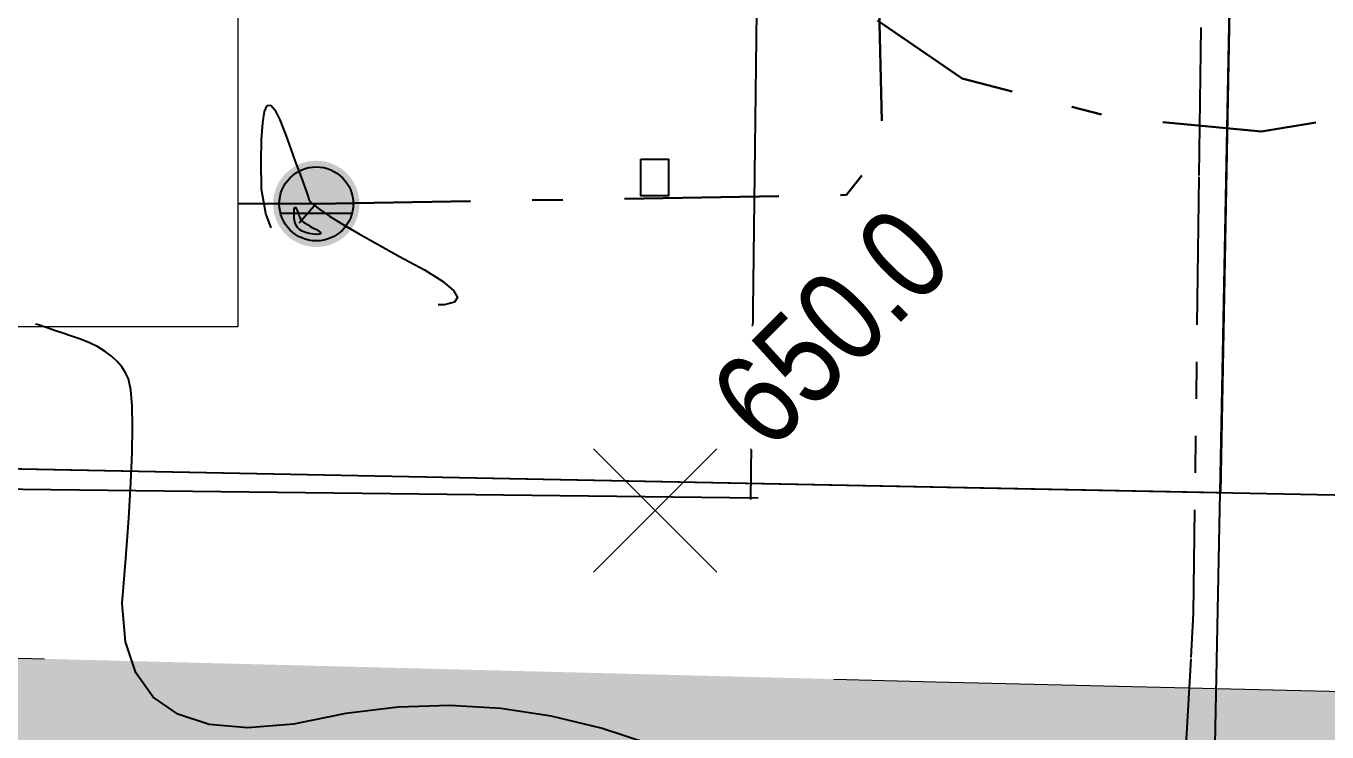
# Model space of a CAD drawing. Extents: x 412674 to 416801, y 6212064 to 6215747.
# Drawn here: x 416204.9 to 416310.4, y 6214366.5 to 6214423.7 of the extents above; entities that cross this region are included whole.
import ezdxf

# ---------------------------------------------------------------- set-up
doc = ezdxf.new("R2010")
doc.units = 0
doc.header["$LTSCALE"] = 5
doc.header["$PDMODE"] = 3
doc.header["$PDSIZE"] = 5
for name, pattern in [('CENTERLINEX3', [5, 2.5, -1, 0.5, -1]), ('DASHED2', [9.525, 6.35, -3.175]), ('POWERLINE5', [7.8, 2.4, -0.6, 0.6, -0.6, 0.6, -0.6, 2.4])]:
    doc.linetypes.add(name, pattern=pattern)
for name, color, linetype in [('AS-FENCE-DASH', 48, 'foc-FENCE-DASH'), ('AS-PIPE-AG-CLIENT LOW PRESSURE', 182, 'Continuous'), ('AS-POWER-EXISTING', 72, 'POWERLINE5'), ('AS-POWER-T', 104, 'Continuous'), ('AS-ROADS', 254, 'Continuous'), ('AS-SYMBOL', 7, 'Continuous'), ('C-RW', 13, 'Continuous'), ('Contour_Line_Intermediate', 8, 'DASHED2'), ('Contour_Line_Major', 7, 'Continuous'), ('L-TITLEDB', 4, 'Continuous'), ('P-PROPOSED', 10, 'Continuous')]:
    doc.layers.add(name, color=color, linetype=linetype)
for name, color, linetype, lineweight in [('AS-GENERAL', 48, 'Continuous', 18), ('T-ELEVATION', 48, 'Continuous', 18), ('T-ELEVATION-T', 48, 'Continuous', 18)]:
    doc.layers.add(name, color=color, linetype=linetype, lineweight=lineweight)
doc.layers.add('EXISTING PIPE IP', color=7, linetype='CENTERLINEX3', lineweight=30, true_color=0x3800e0)
doc.styles.add('ELEVATION', font='ARIALN.TTF', dxfattribs={"height": 2.5})
doc.styles.add('foc-LtypeFont', font='ARIALN.TTF', dxfattribs={"height": 7.35})
doc.linetypes.add('foc-FENCE-DASH', pattern='A,0.5,-0.5,1,-0.5,1,-0.5,1,-0.5,1,-0.5,["X",foc-LtypeFont,S=0.2,R=0,X=-0.625,Y=-0.75],-0.5', length=7.5)

# ---------------------------------------------------------------- blocks, each defined once
blk = doc.blocks.new('RISER')
h = blk.add_hatch(color=255)
h.dxf.hatch_style = 1
edge = h.paths.add_edge_path()
edge.add_arc((0, 0), 0.7, 0, 360)
blk.add_hatch(color=48).paths.add_polyline_path([(0.581, -0.15), (-0.581, -0.15, 0.774597)])
at = {"color": 48}
blk.add_line((-0.581, -0.15), (0.581, -0.15), dxfattribs=at)
blk.add_circle((0, 0), 0.6, dxfattribs=at)

msp = doc.modelspace()

# ---------------------------------------------------------------- hatches: boundary and pattern name
at = {"layer": 'AS-ROADS'}
h = msp.add_hatch(color=256, dxfattribs=at)
h.dxf.hatch_style = 1
h.paths.add_polyline_path([(416109.338, 6214380.153), (416159.898, 6214373.583), (416278.628, 6214370.543), (416444.998, 6214366.573), (416623.338, 6214364.553), (416747.378, 6214361.713), (416744.868, 6214340.833), (416623.978, 6214344.023), (416444.498, 6214346.813), (416279.858, 6214350.573), (416159.878, 6214352.823), (416108.844, 6214356.635)])

# ---------------------------------------------------------------- linework, layer by layer
at = {"layer": 'AS-FENCE-DASH', "flags": 128}
msp.add_lwpolyline([(416264.268, 6214385.413), (416158.768, 6214386.673), (416159.358, 6214480.843), (416183.561, 6214481.13), (416264.818, 6214482.093), (416263.638, 6214385.313)], dxfattribs=at)
at = {"layer": 'AS-GENERAL', "flags": 128}
msp.add_lwpolyline([(416174.618, 6214446.683), (416222.088, 6214446.683), (416222.088, 6214399.313), (416174.618, 6214399.313)], close=True, dxfattribs=at)
msp.add_lwpolyline([(416270.396, 6214370.753), (416278.628, 6214370.543), (416444.998, 6214366.573), (416623.338, 6214364.553), (416747.378, 6214361.713), (416744.868, 6214340.833), (416623.978, 6214344.023), (416444.498, 6214346.813), (416279.858, 6214350.573), (416159.878, 6214352.823), (416108.844, 6214356.635), (416109.338, 6214380.153), (416159.898, 6214373.583), (416206.4, 6214372.392)], dxfattribs=at)
at = {"layer": 'AS-PIPE-AG-CLIENT LOW PRESSURE', "flags": 128}
for points in [[(416228.438, 6214409.283), (416222.088, 6214409.283)], [(416228.438, 6214409.283), (416227.058, 6214407.713)]]:
    msp.add_lwpolyline(points, dxfattribs=at)
at = {"layer": 'AS-POWER-EXISTING', "flags": 128}
msp.add_lwpolyline([(416229.088, 6214071.543), (416228.438, 6214095.953), (416256.708, 6214162.283), (416276.298, 6214209.613), (416294.928, 6214293.293), (416299.558, 6214376.093), (416300.318, 6214435.943), (416300.308, 6214494.003), (416308.398, 6214517.803), (416305.608, 6214562.073), (416304.558, 6214594.313)], dxfattribs=at)
at = {"layer": 'AS-POWER-T'}
msp.add_lwpolyline([(416254.734, 6214412.897), (416256.998, 6214412.897), (416256.998, 6214409.935), (416254.734, 6214409.935)], close=True, dxfattribs=at)
at = {"layer": 'C-RW', "flags": 128}
msp.add_lwpolyline([(415918.642, 6214560.999), (415915.343, 6214393.531), (416782.906, 6214376.332)], dxfattribs=at)
at = {"layer": 'Contour_Line_Intermediate', "flags": 128}
for points in [[(416223.997, 6214410.488), (416223.967, 6214412.708), (416224, 6214414.494), (416224.094, 6214415.845), (416224.25, 6214416.763), (416224.468, 6214417.247), (416224.747, 6214417.296), (416225.089, 6214416.912), (416225.492, 6214416.094), (416225.957, 6214414.841), (416226.372, 6214413.721), (416226.736, 6214412.732), (416227.05, 6214411.875), (416227.313, 6214411.149), (416227.525, 6214410.555), (416227.688, 6214410.093), (416227.799, 6214409.763), (416227.86, 6214409.564), (416228.168, 6214409.253), (416228.721, 6214408.829), (416229.521, 6214408.292), (416230.567, 6214407.644), (416231.859, 6214406.882), (416233.397, 6214406.008), (416235.182, 6214405.022), (416237.212, 6214403.923), (416238.673, 6214403.003), (416239.564, 6214402.262), (416239.886, 6214401.699), (416239.637, 6214401.314), (416238.819, 6214401.109), (416237.431, 6214401.082), (416235.473, 6214401.233), (416232.946, 6214401.564), (416230.731, 6214402.13), (416228.828, 6214402.933), (416227.237, 6214403.972), (416225.958, 6214405.246), (416224.992, 6214406.758), (416224.338, 6214408.505), (416223.997, 6214410.488)], [(416226.642, 6214408.096), (416226.637, 6214408.4), (416226.642, 6214408.644), (416226.655, 6214408.829), (416226.676, 6214408.954), (416226.706, 6214409.02), (416226.744, 6214409.027), (416226.791, 6214408.975), (416226.846, 6214408.863), (416226.91, 6214408.691), (416226.966, 6214408.538), (416227.016, 6214408.403), (416227.059, 6214408.286), (416227.095, 6214408.187), (416227.124, 6214408.105), (416227.146, 6214408.042), (416227.161, 6214407.997), (416227.17, 6214407.97), (416227.212, 6214407.927), (416227.288, 6214407.869), (416227.397, 6214407.796), (416227.54, 6214407.707), (416227.717, 6214407.603), (416227.927, 6214407.484), (416228.171, 6214407.349), (416228.449, 6214407.198), (416228.648, 6214407.073), (416228.77, 6214406.971), (416228.814, 6214406.894), (416228.78, 6214406.842), (416228.668, 6214406.814), (416228.479, 6214406.81), (416228.211, 6214406.831), (416227.865, 6214406.876), (416227.562, 6214406.953), (416227.302, 6214407.063), (416227.085, 6214407.205), (416226.91, 6214407.379), (416226.778, 6214407.586), (416226.688, 6214407.825), (416226.642, 6214408.096)]]:
    msp.add_lwpolyline(points, dxfattribs=at)
at = {"layer": 'Contour_Line_Major', "flags": 128}
msp.add_lwpolyline([(416255.545, 6214365.442), (416251.536, 6214366.783), (416247.485, 6214367.756), (416243.39, 6214368.362), (416239.252, 6214368.599), (416235.071, 6214368.469), (416230.846, 6214367.971), (416226.578, 6214367.105), (416222.881, 6214366.805), (416219.756, 6214367.069), (416217.202, 6214367.899), (416215.22, 6214369.295), (416213.809, 6214371.255), (416212.97, 6214373.781), (416212.702, 6214376.872), (416213.006, 6214380.529), (416213.242, 6214383.791), (416213.409, 6214386.659), (416213.509, 6214389.134), (416213.54, 6214391.214), (416213.504, 6214392.9), (416213.399, 6214394.192), (416213.227, 6214395.09), (416212.986, 6214395.594), (416212.675, 6214396.069), (416212.293, 6214396.515), (416211.841, 6214396.932), (416211.318, 6214397.321), (416210.725, 6214397.68), (416210.061, 6214398.011), (416209.327, 6214398.313), (416208.523, 6214398.586), (416207.819, 6214398.826), (416207.216, 6214399.03), (416206.713, 6214399.201), (416206.31, 6214399.338), (416206.009, 6214399.44), (416205.808, 6214399.509), (416205.707, 6214399.543), (416205.707, 6214399.543)], dxfattribs=at)
at = {"layer": 'EXISTING PIPE IP', "flags": 128}
for points in [[(416228.438, 6214409.283), (416271.428, 6214410.003), (416274.338, 6214413.783), (416273.508, 6214447.353), (416271.088, 6214476.133), (416266.218, 6214490.903), (416257.398, 6214497.483), (416214.398, 6214498.753), (416129.178, 6214499.563), (416009.878, 6214506.223), (416001.388, 6214534.463), (415987.658, 6214564.793), (415968.558, 6214568.243), (415901.888, 6214568.283)], [(416584.178, 6214411.093), (416542.898, 6214414.203), (416396.648, 6214415.383), (416352.538, 6214417.123), (416318.948, 6214417.423), (416305.068, 6214415.153), (416292.938, 6214416.303), (416280.808, 6214419.453), (416242.888, 6214445.283), (416215.608, 6214459.483)]]:
    msp.add_lwpolyline(points, dxfattribs=at)
at = {"layer": 'L-TITLEDB', "flags": 128}
msp.add_lwpolyline([(416109.449, 6214513.542), (416106.994, 6214389.732), (416301.753, 6214385.871), (416303.473, 6214477.206), (416269.264, 6214510.511)], close=True, dxfattribs=at)

# ---------------------------------------------------------------- block references
at = {"layer": 'AS-SYMBOL', "xscale": 4.997961349999995, "yscale": 4.997961349999995, "zscale": 4.997961349999995}
msp.add_blockref('RISER', (416228.438, 6214409.283), dxfattribs=at)

# ---------------------------------------------------------------- next in the draw order: texts
at = {"layer": 'T-ELEVATION-T', "insert": (416259.852, 6214394.337), "char_height": 7.4969, "width": 20.61152, "attachment_point": 1, "rotation": 44.99999, "style": 'ELEVATION', "bg_fill": 3, "box_fill_scale": 1.1, "bg_fill_color": 256, "bg_fill_transparency": 0}
msp.add_mtext('650.0', dxfattribs=at)

# ---------------------------------------------------------------- next in the draw order: linework, layer by layer
at = {"layer": 'P-PROPOSED', "flags": 128}
msp.add_lwpolyline([(416009.987, 6214559.199), (416001.699, 6214138.504), (416296.684, 6214132.656), (416301.704, 6214385.872), (416303.473, 6214477.206), (416269.264, 6214510.511), (416269.264, 6214510.511), (416109.449, 6214513.542), (416110.314, 6214557.21)], close=True, dxfattribs=at)
at = {"layer": 'T-ELEVATION'}
msp.add_point((416255.908, 6214384.423, 6500), dxfattribs=at)

doc.saveas('drawing.dxf')
